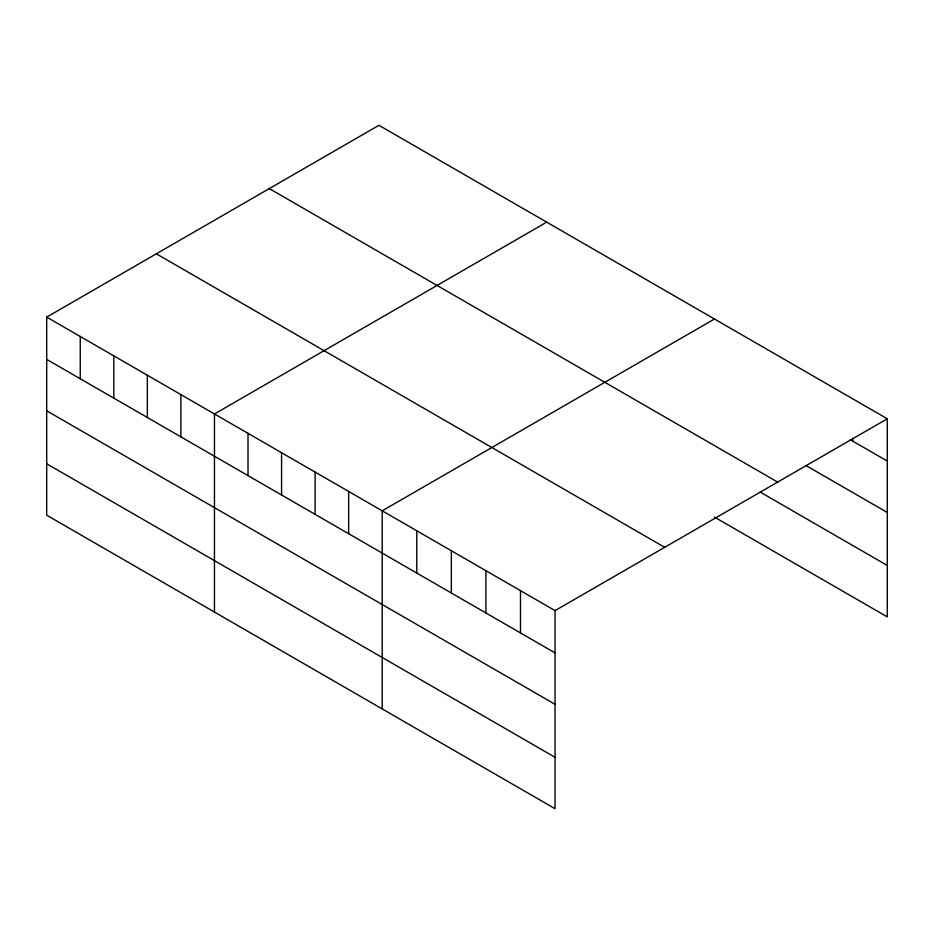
<?xml version="1.0" encoding="UTF-8"?>
<svg xmlns="http://www.w3.org/2000/svg" width="934" height="934" viewBox="0 0 934 934"><rect width="100%" height="100%" fill="white"/><g stroke="black" fill="none" stroke-linecap="round" stroke-linejoin="round"><path stroke-width="1.4" d="M46.7 317.116L555.053 610.614L555.053 808.704L46.7 515.206L46.7 317.116L378.947 125.296L887.3 418.794L887.3 616.884L714.463 517.097M546.705 222.152L214.458 413.972L214.458 612.062M714.463 319.008L382.216 510.828L382.216 708.906M555.053 610.614L887.3 418.794M850.267 439.692L887.3 461.069M805.82 465.447L887.3 512.486M269.307 188.598L777.66 482.096M760.136 492.043L887.3 565.467M156.34 253.815L664.693 547.312M46.7 359.392L555.053 652.889M46.7 410.808L555.053 704.306M46.7 463.789L555.053 757.287M852.73 438.198L852.73 441.117M520.483 590.662L520.483 632.937M485.925 570.697L485.925 612.973M451.356 550.745L451.356 593.02M416.786 530.781L416.786 573.056M348.662 491.459L348.662 533.734M315.108 472.09L315.108 514.354M281.566 452.71L281.566 494.985M248.012 433.341L248.012 475.616M180.904 394.603L180.904 436.878M147.35 375.234L147.35 417.51M113.808 355.866L113.808 398.129M80.254 336.485L80.254 378.76"/></g></svg>
